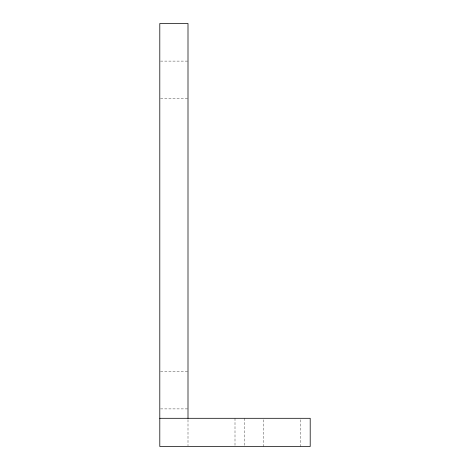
<?xml version="1.0" encoding="UTF-8"?>
<svg xmlns="http://www.w3.org/2000/svg" width="470" height="470" viewBox="0 0 470 470"><rect width="100%" height="100%" fill="white"/><g stroke="black" fill="none" stroke-linecap="round" stroke-linejoin="round"><path stroke-width="0.35" stroke-dasharray="2.35 1.76" d="M160.523 61.1L188 61.1M160.523 98.7L188 98.7M160.523 371.3L188 371.3M160.523 408.9L188 408.9M300.8 419.745L300.8 446.5M263.2 419.745L263.2 446.5M244.4 418.3L244.4 445.777M235 418.3L235 445.777M188 419.745L188 445.777"/><path stroke-width="0.7" d="M159.8 418.3L310.2 418.3L310.2 446.5L159.8 446.5L159.8 23.5L188 23.5L188 418.3"/></g></svg>
